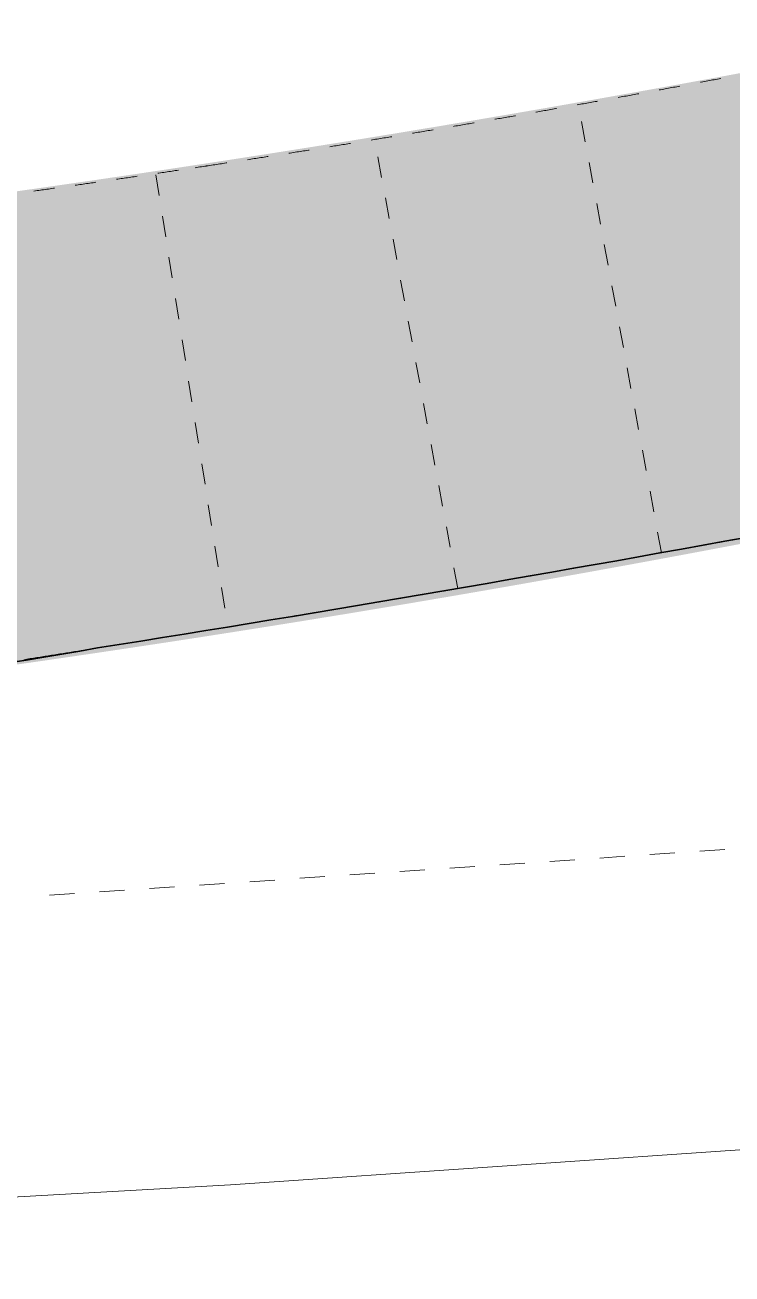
# Model space of a CAD drawing. Header units: millimetres. Extents: x -89663 to 74273, y -103666 to 18539.
# Drawn here: x 152 to 8615, y -102602 to -87659 of the extents above; entities that cross this region are included whole.
import ezdxf

# ---------------------------------------------------------------- set-up
doc = ezdxf.new("R2010")
doc.units = ezdxf.units.MM
doc.header["$MEASUREMENT"] = 0
doc.linetypes.add('2-0_5', pattern=[500, 250, -250])
for name, color, linetype, lineweight in [('A-20-M_Hard_Landscape-Phase 2_Pen_No__141', 255, 'Continuous', 0), ('G-10-P_Topo_Paving_Pen_No__191', 7, 'Continuous', 5), ('G-10-P_Topo_Road_Pen_No__193', 7, 'Continuous', 18)]:
    doc.layers.add(name, color=color, linetype=linetype, lineweight=lineweight)
doc.layers.add('G-10-P_Topo_Road_Pen_No__148', color=7, linetype='Continuous', lineweight=0, true_color=0x444444)
doc.layers.add('New_A-20-M_Hard_Landscape_Pen_No__53', color=7, linetype='Continuous', lineweight=35, true_color=0x444444)
doc.layers.add('New_A-20-M_Hard_Landscape', color=7, linetype='Continuous')

# ---------------------------------------------------------------- blocks, each defined once
blk = doc.blocks.new('Mesh_1_1', base_point=(-63082, -84193))
at = {"layer": 'New_A-20-M_Hard_Landscape_Pen_No__53', "linetype": 'Continuous', "flags": 128}
blk.add_lwpolyline([(17545, -92076, -0.012215), (1021, -95113, -0.028337), (-12755, -96695, -0.01857), (-33260, -97090), (-38568, -96811), (-41575, -96677), (-40854, -91723), (-47542, -90504), (-48672, -95544), (-51327, -94607)], format="xyb", dxfattribs=at)

msp = doc.modelspace()

# ---------------------------------------------------------------- hatches: boundary and pattern name
at = {"layer": 'A-20-M_Hard_Landscape-Phase 2_Pen_No__141', "linetype": 'Continuous'}
msp.add_hatch(color=256, dxfattribs=at).paths.add_polyline_path([(-41175.2, -91275.4, 0.0650266), (11695.4, -87659.1), (12745.8, -93055.8, -0.0716378), (-41575.1, -96677.4)])

# ---------------------------------------------------------------- linework, layer by layer
at = {"layer": 'G-10-P_Topo_Paving_Pen_No__191', "linetype": 'Continuous'}
for p, q in [((8402.2, -88313.6), (8382.7, -88317.2)), ((8421.8, -88309.9), (8402.2, -88313.6)), ((8441.3, -88306.1), (8421.8, -88309.9)), ((8460.9, -88302.5), (8441.3, -88306.1)), ((8480.3, -88298.8), (8460.9, -88302.5)), ((8481.4, -88298.6), (8480.3, -88298.8)), ((7757.4, -88433.8), (7744.2, -88436.3)), ((7777, -88430.2), (7757.4, -88433.8)), ((7796.5, -88426.6), (7777, -88430.2)), ((7816.1, -88422.9), (7796.5, -88426.6)), ((7835.6, -88419.4), (7816.1, -88422.9)), ((7855.2, -88415.7), (7835.6, -88419.4)), ((7874.7, -88412.1), (7855.2, -88415.7)), ((7894.3, -88408.5), (7874.7, -88412.1)), ((7913.8, -88404.9), (7894.3, -88408.5)), ((7933.4, -88401.2), (7913.8, -88404.9)), ((7952.9, -88397.7), (7933.4, -88401.2)), ((7972.4, -88394), (7952.9, -88397.7)), ((7990, -88390.7), (7972.4, -88394)), ((8245.9, -88342.9), (8235.7, -88344.9)), ((8265.5, -88339.3), (8245.9, -88342.9)), ((8285.1, -88335.6), (8265.5, -88339.3)), ((8304.6, -88331.9), (8285.1, -88335.6)), ((8324.1, -88328.3), (8304.6, -88331.9)), ((8343.6, -88324.6), (8324.1, -88328.3)), ((8363.2, -88320.9), (8343.6, -88324.6)), ((8382.7, -88317.2), (8363.2, -88320.9)), ((6779.5, -88611.4), (6760.3, -88614.7)), ((6799.1, -88607.9), (6779.5, -88611.4)), ((6818.7, -88604.3), (6799.1, -88607.9)), ((6838.2, -88600.9), (6818.7, -88604.3)), ((6857.8, -88597.4), (6838.2, -88600.9)), ((6877.4, -88593.8), (6857.8, -88597.4)), ((6896.9, -88590.3), (6877.4, -88593.8)), ((6916.5, -88586.8), (6896.9, -88590.3)), ((6936.1, -88583.3), (6916.5, -88586.8)), ((6955.6, -88579.8), (6936.1, -88583.3)), ((6975.2, -88576.3), (6955.6, -88579.8)), ((6994.8, -88572.8), (6975.2, -88576.3)), ((7006.3, -88570.7), (6994.8, -88572.8)), ((7268.6, -88523.3), (7252.3, -88526.3)), ((7288.2, -88519.7), (7268.6, -88523.3)), ((7307.8, -88516.2), (7288.2, -88519.7)), ((7327.3, -88512.7), (7307.8, -88516.2)), ((7346.8, -88509.1), (7327.3, -88512.7)), ((7366.4, -88505.5), (7346.8, -88509.1)), ((7386, -88502), (7366.4, -88505.5)), ((7405.5, -88498.4), (7386, -88502)), ((7425.1, -88494.8), (7405.5, -88498.4)), ((7444.7, -88491.2), (7425.1, -88494.8)), ((7464.2, -88487.7), (7444.7, -88491.2)), ((7483.7, -88484.1), (7464.2, -88487.7)), ((7498.2, -88481.4), (7483.7, -88484.1)), ((5917.9, -88762.9), (5898.3, -88766.3)), ((5937.5, -88759.4), (5917.9, -88762.9)), ((5957.1, -88756.1), (5937.5, -88759.4)), ((5976.7, -88752.7), (5957.1, -88756.1)), ((5996.3, -88749.2), (5976.7, -88752.7)), ((6015.9, -88745.9), (5996.3, -88749.2)), ((6021.6, -88744.9), (6015.9, -88745.9)), ((6270.5, -88701.4), (6267.9, -88701.9)), ((6290.1, -88697.9), (6270.5, -88701.4)), ((6309.6, -88694.6), (6290.1, -88697.9)), ((6329.2, -88691.1), (6309.6, -88694.6)), ((6348.8, -88687.6), (6329.2, -88691.1)), ((6368.4, -88684.2), (6348.8, -88687.6)), ((6388, -88680.8), (6368.4, -88684.2)), ((6407.6, -88677.3), (6388, -88680.8)), ((6427.1, -88673.9), (6407.6, -88677.3)), ((6446.7, -88670.4), (6427.1, -88673.9)), ((6466.3, -88666.9), (6446.7, -88670.4)), ((6485.8, -88663.5), (6466.3, -88666.9)), ((6505.5, -88660), (6485.8, -88663.5)), ((6514.1, -88658.5), (6505.5, -88660)), ((5290.8, -88870.3), (5282.4, -88871.7)), ((5310.4, -88867), (5290.8, -88870.3)), ((5329.9, -88863.7), (5310.4, -88867)), ((5349.6, -88860.3), (5329.9, -88863.7)), ((5369.2, -88857), (5349.6, -88860.3)), ((5388.8, -88853.7), (5369.2, -88857)), ((5408.4, -88850.3), (5388.8, -88853.7)), ((5428, -88847), (5408.4, -88850.3)), ((5447.6, -88843.7), (5428, -88847)), ((5467.2, -88840.3), (5447.6, -88843.7)), ((5486.8, -88837), (5467.2, -88840.3)), ((5506.4, -88833.6), (5486.8, -88837)), ((5526, -88830.2), (5506.4, -88833.6)), ((5528.9, -88829.7), (5526, -88830.2)), ((5780.7, -88786.6), (5775.3, -88787.5)), ((5800.4, -88783.2), (5780.7, -88786.6)), ((5820, -88779.8), (5800.4, -88783.2)), ((5839.5, -88776.4), (5820, -88779.8)), ((5859.2, -88773), (5839.5, -88776.4)), ((5878.7, -88769.6), (5859.2, -88773)), ((5898.3, -88766.3), (5878.7, -88769.6)), ((4310, -89033.5), (4295.9, -89035.8)), ((4329.6, -89030.3), (4310, -89033.5)), ((4349.2, -89027.1), (4329.6, -89030.3)), ((4368.8, -89023.9), (4349.2, -89027.1)), ((4388.5, -89020.6), (4368.8, -89023.9)), ((4408, -89017.5), (4388.5, -89020.6)), ((4427.7, -89014.2), (4408, -89017.5)), ((4447.3, -89010.9), (4427.7, -89014.2)), ((4466.9, -89007.8), (4447.3, -89010.9)), ((4486.5, -89004.5), (4466.9, -89007.8)), ((4506.2, -89001.3), (4486.5, -89004.5)), ((4525.8, -88998.1), (4506.2, -89001.3)), ((4542.7, -88995.3), (4525.8, -88998.1)), ((4800.5, -88952.6), (4789.3, -88954.5)), ((4820.1, -88949.3), (4800.5, -88952.6)), ((4839.7, -88946), (4820.1, -88949.3)), ((4859.3, -88942.8), (4839.7, -88946)), ((4879, -88939.5), (4859.3, -88942.8)), ((4898.5, -88936.2), (4879, -88939.5)), ((4918.2, -88933), (4898.5, -88936.2)), ((4937.8, -88929.7), (4918.2, -88933)), ((4957.4, -88926.4), (4937.8, -88929.7)), ((4977, -88923.2), (4957.4, -88926.4)), ((4996.6, -88919.8), (4977, -88923.2)), ((5016.3, -88916.5), (4996.6, -88919.8)), ((5035.8, -88913.3), (5016.3, -88916.5)), ((3328, -89191), (3308.6, -89194.1)), ((3347.7, -89187.8), (3328, -89191)), ((3367.3, -89184.8), (3347.7, -89187.8)), ((3387, -89181.7), (3367.3, -89184.8)), ((3406.6, -89178.5), (3387, -89181.7)), ((3426.3, -89175.5), (3406.6, -89178.5)), ((3445.9, -89172.3), (3426.3, -89175.5)), ((3465.6, -89169.3), (3445.9, -89172.3)), ((3485.2, -89166.2), (3465.6, -89169.3)), ((3504.9, -89163), (3485.2, -89166.2)), ((3524.5, -89160), (3504.9, -89163)), ((3544.2, -89156.8), (3524.5, -89160)), ((3555.5, -89155), (3544.2, -89156.8)), ((3819.1, -89112.9), (3802.4, -89115.6)), ((3838.8, -89109.7), (3819.1, -89112.9)), ((3858.4, -89106.7), (3838.8, -89109.7)), ((3878.1, -89103.5), (3858.4, -89106.7)), ((3897.6, -89100.3), (3878.1, -89103.5)), ((3917.3, -89097.2), (3897.6, -89100.3)), ((3936.9, -89094), (3917.3, -89097.2)), ((3956.6, -89090.8), (3936.9, -89094)), ((3976.2, -89087.7), (3956.6, -89090.8)), ((3995.8, -89084.5), (3976.2, -89087.7)), ((4015.4, -89081.4), (3995.8, -89084.5)), ((4035.1, -89078.2), (4015.4, -89081.4)), ((4049.2, -89075.9), (4035.1, -89078.2)), ((2227.1, -89360.5), (2207.4, -89363.5)), ((2246.7, -89357.6), (2227.1, -89360.5)), ((2266.5, -89354.6), (2246.7, -89357.6)), ((2286.1, -89351.7), (2266.5, -89354.6)), ((2305.8, -89348.7), (2286.1, -89351.7)), ((2320.3, -89346.5), (2305.8, -89348.7)), ((2325.4, -89345.7), (2320.3, -89346.5)), ((2345.2, -89342.7), (2325.4, -89345.7)), ((2364.8, -89339.7), (2345.2, -89342.7)), ((2384.4, -89336.7), (2364.8, -89339.7)), ((2404.1, -89333.8), (2384.4, -89336.7)), ((2423.8, -89330.8), (2404.1, -89333.8)), ((2443.5, -89327.8), (2423.8, -89330.8)), ((2463.1, -89324.8), (2443.5, -89327.8)), ((2482.8, -89321.8), (2463.1, -89324.8)), ((2502.4, -89318.9), (2482.8, -89321.8)), ((2522.2, -89315.8), (2502.4, -89318.9)), ((2541.8, -89312.8), (2522.2, -89315.8)), ((2561.5, -89309.8), (2541.8, -89312.8)), ((2567.4, -89308.9), (2561.5, -89309.8)), ((2817.1, -89270.6), (2814.5, -89270.9)), ((2836.7, -89267.6), (2817.1, -89270.6)), ((2856.4, -89264.5), (2836.7, -89267.6)), ((2876, -89261.5), (2856.4, -89264.5)), ((2895.7, -89258.4), (2876, -89261.5)), ((2915.3, -89255.4), (2895.7, -89258.4)), ((2934.9, -89252.4), (2915.3, -89255.4)), ((2954.6, -89249.3), (2934.9, -89252.4)), ((2974.3, -89246.2), (2954.6, -89249.3)), ((2994, -89243.2), (2974.3, -89246.2)), ((3013.6, -89240.1), (2994, -89243.2)), ((3033.3, -89237.1), (3013.6, -89240.1)), ((3052.9, -89234), (3033.3, -89237.1)), ((3061.6, -89232.7), (3052.9, -89234)), ((1262.5, -89503.3), (1248.5, -89505.3)), ((1282.1, -89500.4), (1262.5, -89503.3)), ((1301.9, -89497.6), (1282.1, -89500.4)), ((1321.5, -89494.7), (1301.9, -89497.6)), ((1341.3, -89491.8), (1321.5, -89494.7)), ((1360.9, -89489), (1341.3, -89491.8)), ((1380.7, -89486), (1360.9, -89489)), ((1400.3, -89483.1), (1380.7, -89486)), ((1420, -89480.3), (1400.3, -89483.1)), ((1439.8, -89477.4), (1420, -89480.3)), ((1459.4, -89474.6), (1439.8, -89477.4)), ((1479.2, -89471.7), (1459.4, -89474.6)), ((1495.9, -89469.2), (1479.2, -89471.7)), ((1754.7, -89431), (1743.3, -89432.7)), ((1774.5, -89428.2), (1754.7, -89431)), ((1794.1, -89425.2), (1774.5, -89428.2)), ((1813.9, -89422.4), (1794.1, -89425.2)), ((1833.5, -89419.4), (1813.9, -89422.4)), ((1853.3, -89416.4), (1833.5, -89419.4)), ((1872.9, -89413.6), (1853.3, -89416.4)), ((1892.5, -89410.6), (1872.9, -89413.6)), ((1912.3, -89407.6), (1892.5, -89410.6)), ((1931.9, -89404.8), (1912.3, -89407.6)), ((1951.7, -89401.8), (1931.9, -89404.8)), ((1971.3, -89398.9), (1951.7, -89401.8)), ((1990.5, -89396.1), (1971.3, -89398.9)), ((2207.4, -89363.5), (2188.3, -89366.4)), ((277.1, -89643.8), (258.5, -89646.4)), ((296.8, -89641.1), (277.1, -89643.8)), ((316.6, -89638.3), (296.8, -89641.1)), ((336.2, -89635.5), (316.6, -89638.3)), ((356, -89632.8), (336.2, -89635.5)), ((375.7, -89630), (356, -89632.8)), ((395.4, -89627.3), (375.7, -89630)), ((415.2, -89624.5), (395.4, -89627.3)), ((434.8, -89621.7), (415.2, -89624.5)), ((454.5, -89618.9), (434.8, -89621.7)), ((474.3, -89616.1), (454.5, -89618.9)), ((494, -89613.4), (474.3, -89616.1)), ((506.1, -89611.7), (494, -89613.4)), ((769.9, -89574.2), (753.6, -89576.5)), ((789.6, -89571.3), (769.9, -89574.2)), ((809.3, -89568.6), (789.6, -89571.3)), ((829, -89565.7), (809.3, -89568.6)), ((848.7, -89563), (829, -89565.7)), ((868.4, -89560.1), (848.7, -89563)), ((888.2, -89557.3), (868.4, -89560.1)), ((907.8, -89554.5), (888.2, -89557.3)), ((927.5, -89551.6), (907.8, -89554.5)), ((947.3, -89548.9), (927.5, -89551.6)), ((966.9, -89546), (947.3, -89548.9)), ((986.7, -89543.1), (966.9, -89546)), ((1001.1, -89541.1), (986.7, -89543.1)), ((8487.5, -93845.6), (8507, -93842)), ((8507, -93842), (8526.5, -93838.5)), ((8526.5, -93838.5), (8546.1, -93835.1)), ((8546.1, -93835.1), (8565.6, -93831.5)), ((8565.6, -93831.5), (8585.2, -93827.9)), ((8585.2, -93827.9), (8604.8, -93824.5)), ((8604.8, -93824.5), (8624.4, -93820.9)), ((7646.3, -93995.8), (7665.9, -93992.3)), ((7665.9, -93992.3), (7685.4, -93988.8)), ((7685.4, -93988.8), (7705, -93985.4)), ((7705, -93985.4), (7724.6, -93981.9)), ((7724.6, -93981.9), (7744.1, -93978.4)), ((7744.1, -93978.4), (7763.7, -93975)), ((7763.7, -93975), (7783.3, -93971.5)), ((7783.3, -93971.5), (7802.8, -93967.9)), ((7802.8, -93967.9), (7822.4, -93964.5)), ((7822.4, -93964.5), (7842, -93961)), ((7842, -93961), (7861.5, -93957.5)), ((7861.5, -93957.5), (7881.1, -93954.1)), ((7881.1, -93954.1), (7900.7, -93950.6)), ((7900.7, -93950.6), (7920.2, -93947)), ((7920.2, -93947), (7939.7, -93943.6)), ((7939.7, -93943.6), (7959.3, -93940.1)), ((7959.3, -93940.1), (7978.8, -93936.6)), ((7978.8, -93936.6), (7998.4, -93933.2)), ((7998.4, -93933.2), (8018, -93929.6)), ((8018, -93929.6), (8037.5, -93926.1)), ((8037.5, -93926.1), (8057.1, -93922.7)), ((8057.1, -93922.7), (8076.7, -93919.2)), ((8076.7, -93919.2), (8096.2, -93915.6)), ((8096.2, -93915.6), (8115.8, -93912.2)), ((8115.8, -93912.2), (8135.4, -93908.7)), ((8135.4, -93908.7), (8154.9, -93905.2)), ((8154.9, -93905.2), (8174.5, -93901.6)), ((8174.5, -93901.6), (8194.1, -93898.2)), ((8194.1, -93898.2), (8213.6, -93894.7)), ((8213.6, -93894.7), (8233.2, -93891.1)), ((8233.2, -93891.1), (8252.8, -93887.7)), ((8252.8, -93887.7), (8272.3, -93884.2)), ((8272.3, -93884.2), (8291.9, -93880.6)), ((8291.9, -93880.6), (8311.4, -93877.2)), ((8311.4, -93877.2), (8330.9, -93873.6)), ((8330.9, -93873.6), (8350.5, -93870.1)), ((8350.5, -93870.1), (8370.1, -93866.7)), ((8370.1, -93866.7), (8389.6, -93863.1)), ((8389.6, -93863.1), (8409.2, -93859.6)), ((8409.2, -93859.6), (8428.8, -93856.1)), ((8428.8, -93856.1), (8448.3, -93852.6)), ((8448.3, -93852.6), (8467.9, -93849)), ((8467.9, -93849), (8487.5, -93845.6)), ((6804.7, -94144.2), (6824.3, -94140.7)), ((6824.3, -94140.7), (6843.8, -94137.3)), ((6843.8, -94137.3), (6863.4, -94133.9)), ((6863.4, -94133.9), (6882.9, -94130.4)), ((6882.9, -94130.4), (6902.5, -94127)), ((6902.5, -94127), (6922.2, -94123.6)), ((6922.2, -94123.6), (6941.7, -94120.1)), ((6941.7, -94120.1), (6961.3, -94116.7)), ((6961.3, -94116.7), (6980.9, -94113.3)), ((6980.9, -94113.3), (7000.4, -94109.8)), ((7000.4, -94109.8), (7020, -94106.4)), ((7020, -94106.4), (7039.6, -94103)), ((7039.6, -94103), (7059.1, -94099.5)), ((7059.1, -94099.5), (7078.7, -94096)), ((7078.7, -94096), (7098.3, -94092.7)), ((7098.3, -94092.7), (7117.8, -94089.2)), ((7117.8, -94089.2), (7137.5, -94085.7)), ((7137.5, -94085.7), (7157.1, -94082.3)), ((7157.1, -94082.3), (7176.6, -94078.8)), ((7176.6, -94078.8), (7196.2, -94075.4)), ((7196.2, -94075.4), (7215.7, -94072)), ((7215.7, -94072), (7235.3, -94068.5)), ((7235.3, -94068.5), (7254.9, -94065)), ((7254.9, -94065), (7274.4, -94061.6)), ((7274.4, -94061.6), (7294, -94058.1)), ((7294, -94058.1), (7313.6, -94054.6)), ((7313.6, -94054.6), (7333.1, -94051.3)), ((7333.1, -94051.3), (7352.7, -94047.8)), ((7352.7, -94047.8), (7372.3, -94044.3)), ((7372.3, -94044.3), (7391.8, -94040.9)), ((7391.8, -94040.9), (7411.4, -94037.4)), ((7411.4, -94037.4), (7431, -94033.9)), ((7431, -94033.9), (7450.5, -94030.5)), ((7450.5, -94030.5), (7470.1, -94027)), ((7470.1, -94027), (7489.8, -94023.5)), ((7489.8, -94023.5), (7509.3, -94020.1)), ((7509.3, -94020.1), (7528.9, -94016.6)), ((7528.9, -94016.6), (7548.5, -94013.1)), ((7548.5, -94013.1), (7568, -94009.6)), ((7568, -94009.6), (7587.6, -94006.2)), ((7587.6, -94006.2), (7607.2, -94002.7)), ((7607.2, -94002.7), (7626.7, -93999.2)), ((7626.7, -93999.2), (7646.3, -93995.8)), ((5943.1, -94294.1), (5962.8, -94290.8)), ((5962.8, -94290.8), (5982.3, -94287.4)), ((5982.3, -94287.4), (6001.9, -94283.9)), ((6001.9, -94283.9), (6021.5, -94280.6)), ((6021.5, -94280.6), (6041, -94277.2)), ((6041, -94277.2), (6060.7, -94273.8)), ((6060.7, -94273.8), (6080.2, -94270.4)), ((6080.2, -94270.4), (6099.8, -94267)), ((6099.8, -94267), (6119.4, -94263.6)), ((6119.4, -94263.6), (6138.9, -94260.3)), ((6138.9, -94260.3), (6158.6, -94256.8)), ((6158.6, -94256.8), (6178.2, -94253.4)), ((6178.2, -94253.4), (6197.7, -94250.1)), ((6197.7, -94250.1), (6217.3, -94246.6)), ((6217.3, -94246.6), (6236.8, -94243.2)), ((6236.8, -94243.2), (6256.5, -94239.9)), ((6256.5, -94239.9), (6276.1, -94236.4)), ((6276.1, -94236.4), (6295.6, -94233)), ((6295.6, -94233), (6315.2, -94229.7)), ((6315.2, -94229.7), (6334.8, -94226.2)), ((6334.8, -94226.2), (6354.4, -94222.8)), ((6354.4, -94222.8), (6374, -94219.4)), ((6374, -94219.4), (6393.5, -94216)), ((6393.5, -94216), (6413.1, -94212.6)), ((6413.1, -94212.6), (6432.7, -94209.1)), ((6432.7, -94209.1), (6452.2, -94205.8)), ((6452.2, -94205.8), (6471.9, -94202.3)), ((6471.9, -94202.3), (6491.5, -94199)), ((6491.5, -94199), (6511, -94195.5)), ((6511, -94195.5), (6530.6, -94192.1)), ((6530.6, -94192.1), (6550.2, -94188.6)), ((6550.2, -94188.6), (6569.7, -94185.3)), ((6569.7, -94185.3), (6589.3, -94181.8)), ((6589.3, -94181.8), (6608.9, -94178.4)), ((6608.9, -94178.4), (6628.5, -94175)), ((6628.5, -94175), (6648.1, -94171.6)), ((6648.1, -94171.6), (6667.6, -94168.1)), ((6667.6, -94168.1), (6687.2, -94164.8)), ((6687.2, -94164.8), (6706.8, -94161.3)), ((6706.8, -94161.3), (6726.3, -94157.8)), ((6726.3, -94157.8), (6746, -94154.5)), ((6746, -94154.5), (6765.6, -94151)), ((6765.6, -94151), (6785.1, -94147.6)), ((6785.1, -94147.6), (6804.7, -94144.2)), ((5081.2, -94442.2), (5100.8, -94438.8)), ((5100.8, -94438.8), (5120.4, -94435.4)), ((5120.4, -94435.4), (5140, -94432.2)), ((5140, -94432.2), (5159.5, -94428.8)), ((5159.5, -94428.8), (5179.2, -94425.4)), ((5179.2, -94425.4), (5198.8, -94422.1)), ((5198.8, -94422.1), (5218.3, -94418.7)), ((5218.3, -94418.7), (5238, -94415.4)), ((5238, -94415.4), (5257.5, -94412.1)), ((5257.5, -94412.1), (5277.1, -94408.7)), ((5277.1, -94408.7), (5296.7, -94405.3)), ((5296.7, -94405.3), (5316.3, -94402)), ((5316.3, -94402), (5335.9, -94398.6)), ((5335.9, -94398.6), (5355.4, -94395.2)), ((5355.4, -94395.2), (5375.1, -94391.9)), ((5375.1, -94391.9), (5394.7, -94388.6)), ((5394.7, -94388.6), (5414.2, -94385.2)), ((5414.2, -94385.2), (5433.9, -94381.9)), ((5433.9, -94381.9), (5453.5, -94378.5)), ((5453.5, -94378.5), (5473, -94375.1)), ((5473, -94375.1), (5492.6, -94371.8)), ((5492.6, -94371.8), (5512.2, -94368.4)), ((5512.2, -94368.4), (5531.8, -94365)), ((5531.8, -94365), (5551.4, -94361.7)), ((5551.4, -94361.7), (5571, -94358.3)), ((5571, -94358.3), (5590.6, -94354.9)), ((5590.6, -94354.9), (5610.1, -94351.6)), ((5610.1, -94351.6), (5629.7, -94348.2)), ((5629.7, -94348.2), (5649.4, -94344.8)), ((5649.4, -94344.8), (5668.9, -94341.5)), ((5668.9, -94341.5), (5688.5, -94338.1)), ((5688.5, -94338.1), (5708.1, -94334.7)), ((5708.1, -94334.7), (5727.7, -94331.4)), ((5727.7, -94331.4), (5747.3, -94327.9)), ((5747.3, -94327.9), (5766.8, -94324.5)), ((5766.8, -94324.5), (5786.4, -94321.2)), ((5786.4, -94321.2), (5806.1, -94317.8)), ((5806.1, -94317.8), (5825.6, -94314.4)), ((5825.6, -94314.4), (5845.2, -94311.1)), ((5845.2, -94311.1), (5864.8, -94307.7)), ((5864.8, -94307.7), (5884.4, -94304.3)), ((5884.4, -94304.3), (5904, -94300.9)), ((5904, -94300.9), (5923.5, -94297.5)), ((5923.5, -94297.5), (5943.1, -94294.1)), ((4199.2, -94591.5), (4218.9, -94588.3)), ((4218.9, -94588.3), (4238.4, -94584.9)), ((4238.4, -94584.9), (4258.1, -94581.6)), ((4258.1, -94581.6), (4277.6, -94578.4)), ((4277.6, -94578.4), (4297.3, -94575)), ((4297.3, -94575), (4316.9, -94571.7)), ((4316.9, -94571.7), (4336.4, -94568.5)), ((4336.4, -94568.5), (4356.1, -94565.1)), ((4356.1, -94565.1), (4375.6, -94561.8)), ((4375.6, -94561.8), (4395.3, -94558.5)), ((4395.3, -94558.5), (4414.9, -94555.2)), ((4414.9, -94555.2), (4434.5, -94551.9)), ((4434.5, -94551.9), (4454.1, -94548.6)), ((4454.1, -94548.6), (4473.6, -94545.3)), ((4473.6, -94545.3), (4493.3, -94541.9)), ((4493.3, -94541.9), (4512.9, -94538.7)), ((4512.9, -94538.7), (4532.5, -94535.3)), ((4532.5, -94535.3), (4552.1, -94532)), ((4552.1, -94532), (4571.6, -94528.7)), ((4571.6, -94528.7), (4591.3, -94525.4)), ((4591.3, -94525.4), (4610.9, -94522)), ((4610.9, -94522), (4630.5, -94518.8)), ((4630.5, -94518.8), (4650.1, -94515.4)), ((4650.1, -94515.4), (4669.6, -94512.1)), ((4669.6, -94512.1), (4689.3, -94508.8)), ((4689.3, -94508.8), (4708.8, -94505.5)), ((4708.8, -94505.5), (4728.4, -94502.1)), ((4728.4, -94502.1), (4748.1, -94498.8)), ((4748.1, -94498.8), (4767.6, -94495.5)), ((4767.6, -94495.5), (4787.3, -94492.1)), ((4787.3, -94492.1), (4806.8, -94488.9)), ((4806.8, -94488.9), (4826.4, -94485.5)), ((4826.4, -94485.5), (4846.1, -94482.1)), ((4846.1, -94482.1), (4865.6, -94478.9)), ((4865.6, -94478.9), (4885.2, -94475.5)), ((4885.2, -94475.5), (4904.9, -94472.1)), ((4904.9, -94472.1), (4924.4, -94468.9)), ((4924.4, -94468.9), (4944.1, -94465.5)), ((4944.1, -94465.5), (4963.6, -94462.1)), ((4963.6, -94462.1), (4983.2, -94458.9)), ((4983.2, -94458.9), (5002.9, -94455.5)), ((5002.9, -94455.5), (5022.4, -94452.2)), ((5022.4, -94452.2), (5042, -94448.8)), ((5042, -94448.8), (5061.6, -94445.5)), ((5061.6, -94445.5), (5081.2, -94442.2)), ((3297.3, -94742.1), (3316.9, -94738.9)), ((3316.9, -94738.9), (3336.5, -94735.6)), ((3336.5, -94735.6), (3356.1, -94732.4)), ((3356.1, -94732.4), (3375.7, -94729.2)), ((3375.7, -94729.2), (3395.3, -94725.9)), ((3395.3, -94725.9), (3415, -94722.7)), ((3415, -94722.7), (3434.6, -94719.4)), ((3434.6, -94719.4), (3454.2, -94716.1)), ((3454.2, -94716.1), (3473.8, -94712.9)), ((3473.8, -94712.9), (3493.4, -94709.6)), ((3493.4, -94709.6), (3513, -94706.3)), ((3513, -94706.3), (3532.6, -94703.1)), ((3532.6, -94703.1), (3552.2, -94699.8)), ((3552.2, -94699.8), (3571.9, -94696.5)), ((3571.9, -94696.5), (3591.4, -94693.3)), ((3591.4, -94693.3), (3611.1, -94690)), ((3611.1, -94690), (3630.6, -94686.7)), ((3630.6, -94686.7), (3650.3, -94683.5)), ((3650.3, -94683.5), (3669.8, -94680.2)), ((3669.8, -94680.2), (3689.5, -94676.9)), ((3689.5, -94676.9), (3709.1, -94673.7)), ((3709.1, -94673.7), (3728.7, -94670.4)), ((3728.7, -94670.4), (3748.3, -94667.1)), ((3748.3, -94667.1), (3767.9, -94663.9)), ((3767.9, -94663.9), (3787.5, -94660.5)), ((3787.5, -94660.5), (3807.1, -94657.2)), ((3807.1, -94657.2), (3826.7, -94654)), ((3826.7, -94654), (3846.4, -94650.7)), ((3846.4, -94650.7), (3865.9, -94647.4)), ((3865.9, -94647.4), (3885.6, -94644.2)), ((3885.6, -94644.2), (3905.1, -94640.9)), ((3905.1, -94640.9), (3924.8, -94637.5)), ((3924.8, -94637.5), (3944.4, -94634.3)), ((3944.4, -94634.3), (3964, -94631)), ((3964, -94631), (3983.6, -94627.7)), ((3983.6, -94627.7), (4003.2, -94624.5)), ((4003.2, -94624.5), (4022.8, -94621.1)), ((4022.8, -94621.1), (4042.4, -94617.9)), ((4042.4, -94617.9), (4062, -94614.6)), ((4062, -94614.6), (4081.7, -94611.3)), ((4081.7, -94611.3), (4101.2, -94608.1)), ((4101.2, -94608.1), (4120.9, -94604.7)), ((4120.9, -94604.7), (4140.4, -94601.4)), ((4140.4, -94601.4), (4160, -94598.2)), ((4160, -94598.2), (4179.7, -94594.8)), ((4179.7, -94594.8), (4199.2, -94591.5)), ((2394.9, -94890.6), (2414.5, -94887.5)), ((2414.5, -94887.5), (2434.1, -94884.2)), ((2434.1, -94884.2), (2453.8, -94881.1)), ((2453.8, -94881.1), (2473.4, -94877.9)), ((2473.4, -94877.9), (2493, -94874.6)), ((2493, -94874.6), (2512.6, -94871.5)), ((2512.6, -94871.5), (2532.3, -94868.2)), ((2532.3, -94868.2), (2551.8, -94865)), ((2551.8, -94865), (2571.5, -94861.8)), ((2571.5, -94861.8), (2591.1, -94858.6)), ((2591.1, -94858.6), (2610.7, -94855.3)), ((2610.7, -94855.3), (2630.3, -94852.2)), ((2630.3, -94852.2), (2650, -94848.9)), ((2650, -94848.9), (2669.6, -94845.7)), ((2669.6, -94845.7), (2689.2, -94842.5)), ((2689.2, -94842.5), (2708.9, -94839.2)), ((2708.9, -94839.2), (2728.4, -94836)), ((2728.4, -94836), (2748.1, -94832.8)), ((2748.1, -94832.8), (2767.6, -94829.6)), ((2767.6, -94829.6), (2787.3, -94826.3)), ((2787.3, -94826.3), (2806.9, -94823.2)), ((2806.9, -94823.2), (2826.5, -94819.9)), ((2826.5, -94819.9), (2846.2, -94816.7)), ((2846.2, -94816.7), (2865.7, -94813.5)), ((2865.7, -94813.5), (2885.4, -94810.2)), ((2885.4, -94810.2), (2905, -94807)), ((2905, -94807), (2924.6, -94803.8)), ((2924.6, -94803.8), (2944.2, -94800.5)), ((2944.2, -94800.5), (2963.8, -94797.3)), ((2963.8, -94797.3), (2983.5, -94794.1)), ((2983.5, -94794.1), (3003.1, -94790.8)), ((3003.1, -94790.8), (3022.7, -94787.6)), ((3022.7, -94787.6), (3042.3, -94784.3)), ((3042.3, -94784.3), (3061.9, -94781.1)), ((3061.9, -94781.1), (3081.5, -94777.9)), ((3081.5, -94777.9), (3101.2, -94774.6)), ((3101.2, -94774.6), (3120.7, -94771.3)), ((3120.7, -94771.3), (3140.4, -94768.2)), ((3140.4, -94768.2), (3160, -94764.9)), ((3160, -94764.9), (3179.6, -94761.6)), ((3179.6, -94761.6), (3199.2, -94758.4)), ((3199.2, -94758.4), (3218.8, -94755.1)), ((3218.8, -94755.1), (3238.5, -94751.9)), ((3238.5, -94751.9), (3258, -94748.7)), ((3258, -94748.7), (3277.7, -94745.4)), ((3277.7, -94745.4), (3297.3, -94742.1)), ((1472.5, -95040.2), (1492.1, -95037)), ((1492.1, -95037), (1511.8, -95033.9)), ((1511.8, -95033.9), (1531.4, -95030.7)), ((1531.4, -95030.7), (1551, -95027.6)), ((1551, -95027.6), (1570.6, -95024.5)), ((1570.6, -95024.5), (1590.3, -95021.3)), ((1590.3, -95021.3), (1609.9, -95018.1)), ((1609.9, -95018.1), (1629.5, -95015)), ((1629.5, -95015), (1649.1, -95011.7)), ((1649.1, -95011.7), (1668.8, -95008.6)), ((1668.8, -95008.6), (1688.4, -95005.4)), ((1688.4, -95005.4), (1708, -95002.2)), ((1708, -95002.2), (1727.7, -94999.1)), ((1727.7, -94999.1), (1747.3, -94995.9)), ((1747.3, -94995.9), (1767, -94992.7)), ((1767, -94992.7), (1786.5, -94989.6)), ((1786.5, -94989.6), (1806.2, -94986.4)), ((1806.2, -94986.4), (1825.8, -94983.2)), ((1825.8, -94983.2), (1845.5, -94980.1)), ((1845.5, -94980.1), (1865, -94976.9)), ((1865, -94976.9), (1884.7, -94973.6)), ((1884.7, -94973.6), (1904.3, -94970.5)), ((1904.3, -94970.5), (1924, -94967.3)), ((1924, -94967.3), (1943.5, -94964.1)), ((1943.5, -94964.1), (1963.2, -94961)), ((1963.2, -94961), (1982.8, -94957.8)), ((1982.8, -94957.8), (2002.4, -94954.5)), ((2002.4, -94954.5), (2022.1, -94951.4)), ((2022.1, -94951.4), (2041.7, -94948.2)), ((2041.7, -94948.2), (2061.3, -94945.1)), ((2061.3, -94945.1), (2080.9, -94941.8)), ((2080.9, -94941.8), (2100.6, -94938.6)), ((2100.6, -94938.6), (2120.2, -94935.5)), ((2120.2, -94935.5), (2139.8, -94932.3)), ((2139.8, -94932.3), (2159.4, -94929)), ((2159.4, -94929), (2179.1, -94925.9)), ((2179.1, -94925.9), (2198.6, -94922.7)), ((2198.6, -94922.7), (2218.3, -94919.4)), ((2218.3, -94919.4), (2238, -94916.3)), ((2238, -94916.3), (2257.5, -94913.1)), ((2257.5, -94913.1), (2277.2, -94909.8)), ((2277.2, -94909.8), (2296.8, -94906.7)), ((2296.8, -94906.7), (2316.4, -94903.5)), ((2316.4, -94903.5), (2336, -94900.2)), ((2336, -94900.2), (2355.7, -94897.1)), ((2355.7, -94897.1), (2375.2, -94893.9)), ((2375.2, -94893.9), (2394.9, -94890.6)), ((530, -95190.7), (549.6, -95187.6)), ((549.6, -95187.6), (569.3, -95184.5)), ((569.3, -95184.5), (588.9, -95181.4)), ((588.9, -95181.4), (608.6, -95178.2)), ((608.6, -95178.2), (628.2, -95175.2)), ((628.2, -95175.2), (647.9, -95172)), ((647.9, -95172), (667.5, -95168.9)), ((667.5, -95168.9), (687.1, -95165.8)), ((687.1, -95165.8), (706.7, -95162.7)), ((706.7, -95162.7), (726.4, -95159.5)), ((726.4, -95159.5), (746, -95156.4)), ((746, -95156.4), (765.7, -95153.3)), ((765.7, -95153.3), (785.3, -95150.2)), ((785.3, -95150.2), (805, -95147.1)), ((805, -95147.1), (824.5, -95143.9)), ((824.5, -95143.9), (844.2, -95140.8)), ((844.2, -95140.8), (863.8, -95137.7)), ((863.8, -95137.7), (883.5, -95134.5)), ((883.5, -95134.5), (903.2, -95131.4)), ((903.2, -95131.4), (922.8, -95128.3)), ((922.8, -95128.3), (942.5, -95125.1)), ((942.5, -95125.1), (962, -95122)), ((962, -95122), (981.7, -95118.9)), ((981.7, -95118.9), (1001.3, -95115.7)), ((1001.3, -95115.7), (1021, -95112.6)), ((1021, -95112.6), (1040.6, -95109.5)), ((1040.6, -95109.5), (1060.2, -95106.4)), ((1060.2, -95106.4), (1079.8, -95103.2)), ((1079.8, -95103.2), (1099.5, -95100)), ((1099.5, -95100), (1119.1, -95097)), ((1119.1, -95097), (1138.8, -95093.8)), ((1138.8, -95093.8), (1158.4, -95090.6)), ((1158.4, -95090.6), (1178, -95087.5)), ((1178, -95087.5), (1197.6, -95084.4)), ((1197.6, -95084.4), (1217.3, -95081.2)), ((1217.3, -95081.2), (1236.9, -95078.1)), ((1236.9, -95078.1), (1256.6, -95074.9)), ((1256.6, -95074.9), (1276.1, -95071.7)), ((1276.1, -95071.7), (1295.8, -95068.6)), ((1295.8, -95068.6), (1315.4, -95065.5)), ((1315.4, -95065.5), (1335.1, -95062.4)), ((1335.1, -95062.4), (1354.7, -95059.2)), ((1354.7, -95059.2), (1374.3, -95056)), ((1374.3, -95056), (1394, -95052.9)), ((1394, -95052.9), (1413.6, -95049.7)), ((1413.6, -95049.7), (1433.3, -95046.5)), ((1433.3, -95046.5), (1452.9, -95043.4)), ((1452.9, -95043.4), (1472.5, -95040.2)), ((137.2, -95252.7), (156.8, -95249.6)), ((156.8, -95249.6), (176.5, -95246.5)), ((176.5, -95246.5), (196.1, -95243.5)), ((196.1, -95243.5), (215.8, -95240.3)), ((215.8, -95240.3), (235.4, -95237.3)), ((235.4, -95237.3), (255.1, -95234.2)), ((255.1, -95234.2), (274.7, -95231)), ((274.7, -95231), (294.4, -95228)), ((294.4, -95228), (314, -95224.9)), ((314, -95224.9), (333.6, -95221.7)), ((333.6, -95221.7), (353.2, -95218.7)), ((353.2, -95218.7), (372.9, -95215.6)), ((372.9, -95215.6), (392.5, -95212.4)), ((392.5, -95212.4), (412.2, -95209.4)), ((412.2, -95209.4), (431.8, -95206.2)), ((431.8, -95206.2), (451.5, -95203.1)), ((451.5, -95203.1), (471.1, -95200)), ((471.1, -95200), (490.8, -95196.9)), ((490.8, -95196.9), (510.4, -95193.9)), ((510.4, -95193.9), (530, -95190.7)), ((7630.6, -97585), (7929.9, -97564.7)), ((8229.2, -97544.5), (8528.5, -97524.3)), ((5236, -97746.9), (5535.4, -97726.6)), ((5834.7, -97706.4), (6134, -97686.2)), ((6433.3, -97665.9), (6732.6, -97645.7)), ((7031.9, -97625.5), (7331.3, -97605.2)), ((3440.1, -97868.3), (3739.4, -97848.1)), ((4038.8, -97827.8), (4338.1, -97807.6)), ((4637.4, -97787.4), (4936.7, -97767.1)), ((1045.6, -98030.2), (1344.9, -98010)), ((1644.3, -97989.7), (1943.5, -97969.5)), ((2242.8, -97949.2), (2542.2, -97929)), ((2841.5, -97908.8), (3140.9, -97888.5)), ((446.9, -98070.7), (746.3, -98050.4))]:
    msp.add_line(p, q, dxfattribs=at)
at = {"layer": 'G-10-P_Topo_Road_Pen_No__148', "linetype": '2-0_5', "flags": 128}
for points in [[(7769.9, -93973.9), (6775.3, -88612.1)], [(5332.6, -94399.2), (4336.5, -89029.2)], [(1719.1, -89451), (2578.2, -94860.7)]]:
    msp.add_lwpolyline(points, dxfattribs=at)
at = {"layer": 'G-10-P_Topo_Road_Pen_No__193', "linetype": 'Continuous', "flags": 128}
msp.add_lwpolyline([(42905.9, -99451.1), (27272.3, -99885.1), (15617.9, -100640.3), (2611, -101533.9), (-16307.6, -102602.4)], dxfattribs=at)

# ---------------------------------------------------------------- block references
at = {"layer": 'New_A-20-M_Hard_Landscape', "color": 49, "lineweight": 35, "true_color": 0x444444}
msp.add_blockref('Mesh_1_1', (-63082, -84192.5), dxfattribs=at)

doc.saveas('drawing.dxf')
